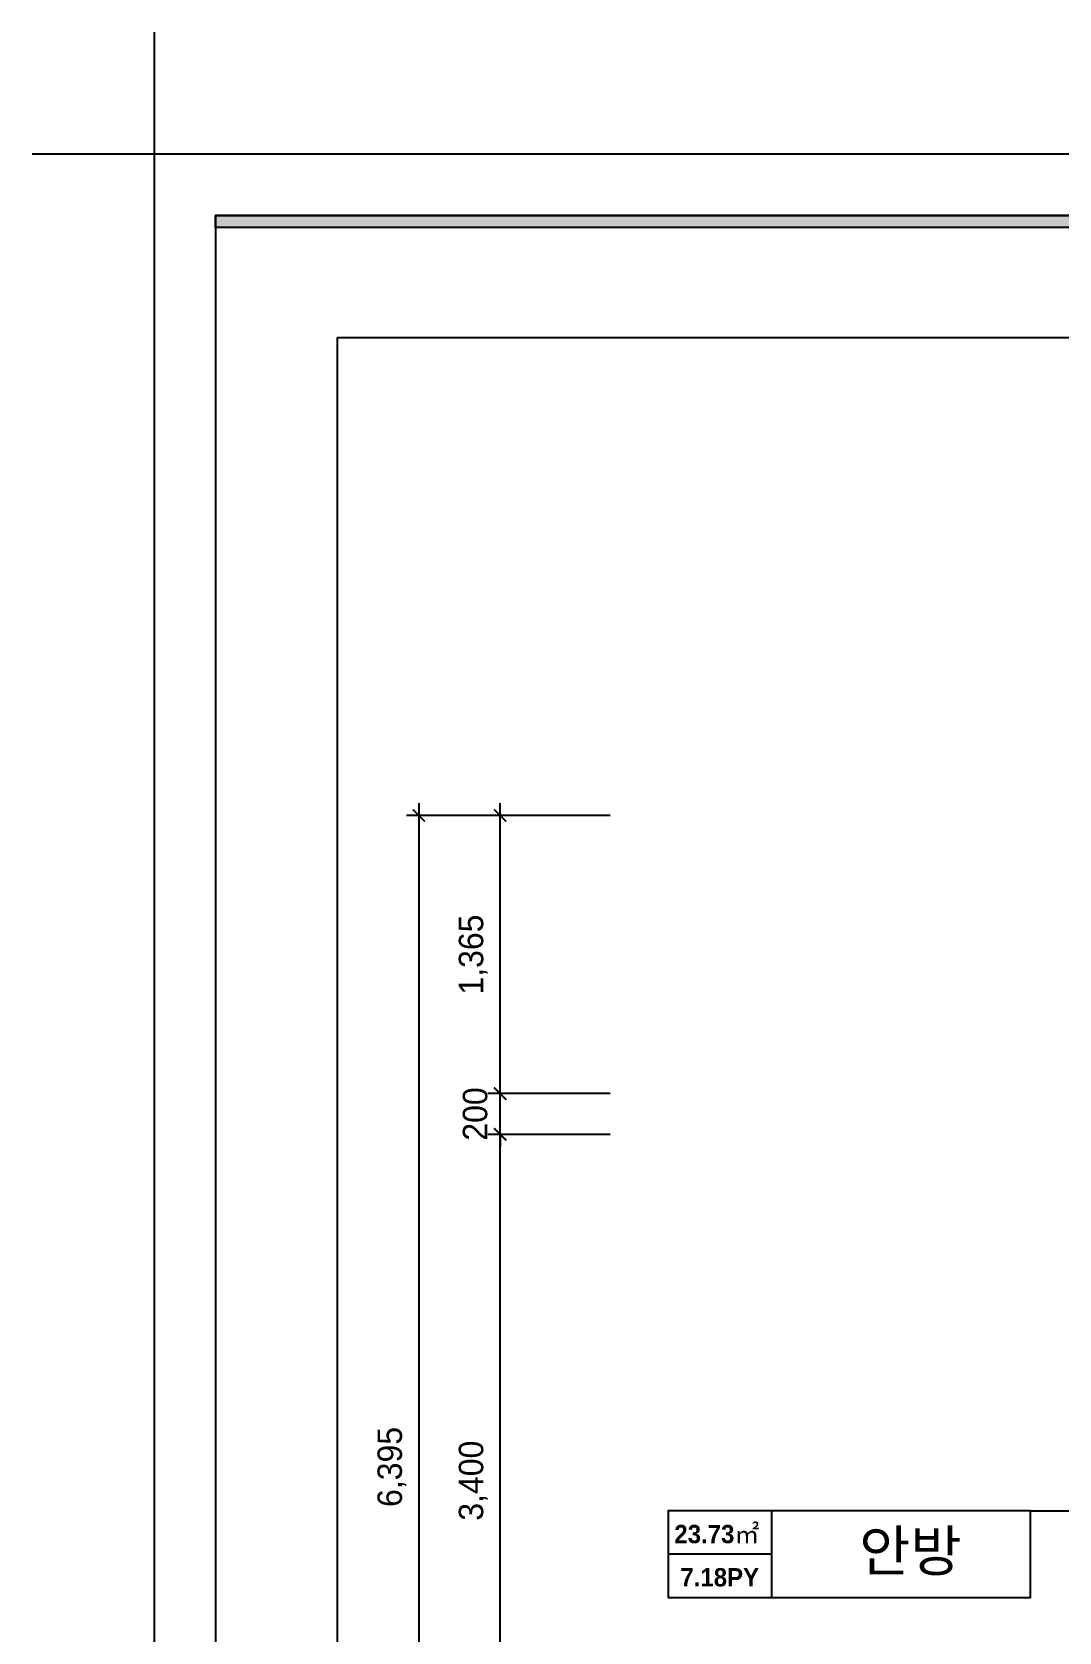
# Model space of a CAD drawing. Header units: inches. Extents: x 3778 to 56227, y -16914 to 35091.
# Drawn here: x 3778 to 8819, y 14362 to 22215 of the extents above; entities that cross this region are included whole.
import ezdxf
from ezdxf.enums import TextEntityAlignment as Align

# ---------------------------------------------------------------- set-up
doc = ezdxf.new("R2010")
doc.units = ezdxf.units.IN
doc.header["$LTSCALE"] = 100
doc.header["$MEASUREMENT"] = 0
doc.header["$PDSIZE"] = 700.071425
for name, color, linetype in [('0-ELC TEXT', 7, 'Continuous'), ('03-TEXT', 3, 'Continuous'), ('07-DIM WAL', 5, 'Continuous'), ('F-SYM', 7, 'Continuous'), ('FORM(YOURNAME)-11', 1, 'Continuous')]:
    doc.layers.add(name, color=color, linetype=linetype)
doc.styles.add('HY 울릉도 L', font='')
doc.styles.add('YOURNAME', font='HY울릉도M.TTF')
doc.styles.add('넥슨고딕', font='NEXONLv1GothicBold.ttf')
doc.styles.add('코레일둥고', font='Korail_Round_Gothic_Medium.ttf')
doc.styles.get('HY 울릉도 L').set_extended_font_data('HY울릉도L')
doc.dimstyles.new('60', dxfattribs={"dimscale": 60, "dimtxt": 2, "dimasz": 1, "dimexe": 1, "dimexo": 1, "dimgap": 1, "dimtad": 1, "dimdec": 0, "dimrnd": 0.05, "dimdsep": 46, "dimlunit": 6, "dimtxsty": 'HY 울릉도 L', "dimblk": 'ARCHTICK', "dimcen": 2.5, "dimdle": 1, "dimclrd": 133, "dimclre": 133, "dimclrt": 30, "dimadec": 0, "dimazin": 0, "dimtfac": 1, "dimtdec": 0, "dimtix": 1, "dimtmove": 2, "dimatfit": 3, "dimldrblk": 'ARCHTICK', "dimfxl": 0, "dimlwd": -1, "dimlwe": -1, "dimarcsym": 0})

# ---------------------------------------------------------------- blocks, each defined once
blk = doc.blocks.new('FORM-PLAN')
at = {"layer": 'FORM(YOURNAME)-11'}
h = blk.add_hatch(color=256, dxfattribs=at)
h.dxf.hatch_style = 1
h.paths.add_polyline_path([(-71444, 55115), (10556, 55115), (10556, 54915), (-71444, 54915)])
h.paths.add_polyline_path([(-71444, -2085), (10556, -2085), (10556, -2285), (-71444, -2285)])
at = {"layer": 'Defpoints', "color": 1}
blk.add_lwpolyline([(-72444, 58115), (-72444, 56115), (-74444, 56115)], dxfattribs=at)
at = {"layer": 'Defpoints', "color": 158}
for points in [[(-71444, -2285), (10556, -2285), (10556, 55115), (-71444, 55115)], [(-69444, 53115), (-64, 53115), (-64, 1215), (-69444, 1215)]]:
    blk.add_lwpolyline(points, close=True, dxfattribs=at)
at = {"layer": 'FORM(YOURNAME)-11', "color": 250}
blk.add_lwpolyline([(-72444, -3285), (11556, -3285), (11556, 56115), (-72444, 56115)], close=True, dxfattribs=at)
at = {"layer": 'FORM(YOURNAME)-11'}
blk.add_lwpolyline([(-71444, 55115), (10556, 55115), (10556, 54915), (-71444, 54915)], close=True, dxfattribs=at)
at = {"layer": 'FORM(YOURNAME)-11', "color": 3, "style": 'YOURNAME'}
for tag, height, p in [('1', 450, (9905, 18188)), ('2', 450, (9905, 17544)), ('3', 450, (9905, 16257)), ('4', 450, (9905, 14326)), ('5', 515, (9905, 12009)), ('6', 515, (9905, 9757)), ('7', 515, (9905, 7504)), ('8', 515, (9905, 5252)), ('9', 515, (9905, 2999)), ('10', 515, (5655, 811)), ('11', 515, (9905, 747)), ('12', 515, (5655, -1441)), ('13', 515, (9905, -1441))]:
    blk.add_attdef(tag, text='', height=height, dxfattribs=at).set_placement(p, align=Align.MIDDLE_RIGHT)
blk = doc.blocks.new('*U629')
at = {"layer": 'F-SYM', "xscale": 0.3, "yscale": 0.3, "zscale": 0.3}
blk.add_blockref('FORM-PLAN', (26111.1, 4780.9), dxfattribs=at)
blk = doc.blocks.new('_ArchTick')
at = {"color": 0, "linetype": 'ByBlock', "const_width": 0.15}
blk.add_lwpolyline([(-0.5, -0.5), (0.5, 0.5)], dxfattribs=at)
blk = doc.blocks.new('*D127')
at = {"layer": '07-DIM WAL', "color": 133}
for p, q in [((5676.8, 18429.4), (5676.8, 11914.4)), ((6615.8, 18369.4), (5616.8, 18369.4)), ((6615.8, 11974.4), (5616.8, 11974.4))]:
    blk.add_line(p, q, dxfattribs=at)
at = {"layer": 'Defpoints', "color": 0}
for p in [(6675.8, 18369.4), (5676.8, 11974.4), (6675.8, 11974.4)]:
    blk.add_point(p, dxfattribs=at)
at = {"layer": '07-DIM WAL', "color": 133, "xscale": 60, "yscale": 60, "zscale": 60}
for p, rotation in [((5676.8, 18369.4), 90), ((5676.8, 11974.4), 270)]:
    blk.add_blockref('_ArchTick', p, dxfattribs=dict(at, rotation=rotation))
at = {"layer": '07-DIM WAL', "color": 30, "insert": (5544.8, 15171.9), "char_height": 120, "attachment_point": 5, "rotation": 90, "style": 'HY 울릉도 L'}
blk.add_mtext('6,395', dxfattribs=at)
blk = doc.blocks.new('*D129')
at = {"layer": '07-DIM WAL', "color": 133}
for p, q in [((6075.8, 13344.4), (6075.8, 16864.4)), ((6615.8, 16804.4), (6015.8, 16804.4)), ((6615.8, 13404.4), (6015.8, 13404.4))]:
    blk.add_line(p, q, dxfattribs=at)
at = {"layer": 'Defpoints', "color": 0}
for p in [(6075.8, 16804.4), (6675.8, 16804.4), (6675.8, 13404.4)]:
    blk.add_point(p, dxfattribs=at)
at = {"layer": '07-DIM WAL', "color": 133, "xscale": 60, "yscale": 60, "zscale": 60}
for p, rotation in [((6075.8, 16804.4), 90), ((6075.8, 13404.4), 270)]:
    blk.add_blockref('_ArchTick', p, dxfattribs=dict(at, rotation=rotation))
at = {"layer": '07-DIM WAL', "color": 30, "insert": (5943.8, 15104.4), "char_height": 120, "attachment_point": 5, "rotation": 90, "style": 'HY 울릉도 L'}
blk.add_mtext('3,400', dxfattribs=at)
blk = doc.blocks.new('*D130')
at = {"layer": '07-DIM WAL', "color": 133}
for p, q in [((6075.8, 17004.4), (6075.8, 17064.4)), ((6615.8, 17004.4), (6015.8, 17004.4)), ((6075.8, 16804.4), (6075.8, 17004.4)), ((6615.8, 16804.4), (6015.8, 16804.4)), ((6075.8, 16804.4), (6075.8, 16744.4))]:
    blk.add_line(p, q, dxfattribs=at)
at = {"layer": 'Defpoints', "color": 0}
for p in [(6075.8, 17004.4), (6675.8, 17004.4), (6675.8, 16804.4)]:
    blk.add_point(p, dxfattribs=at)
at = {"layer": '07-DIM WAL', "color": 133, "xscale": 60, "yscale": 60, "zscale": 60}
for p, rotation in [((6075.8, 17004.4), 270), ((6075.8, 16804.4), 90)]:
    blk.add_blockref('_ArchTick', p, dxfattribs=dict(at, rotation=rotation))
at = {"layer": '07-DIM WAL', "color": 30, "insert": (5953.3, 16904.4), "char_height": 120, "attachment_point": 5, "rotation": 90, "style": 'HY 울릉도 L'}
blk.add_mtext('200', dxfattribs=at)
blk = doc.blocks.new('*D131')
at = {"layer": '07-DIM WAL', "color": 133}
for p, q in [((6075.8, 16944.4), (6075.8, 18429.4)), ((6615.8, 18369.4), (6015.8, 18369.4)), ((6615.8, 17004.4), (6015.8, 17004.4))]:
    blk.add_line(p, q, dxfattribs=at)
at = {"layer": 'Defpoints', "color": 0}
for p in [(6075.8, 18369.4), (6675.8, 18369.4), (6675.8, 17004.4)]:
    blk.add_point(p, dxfattribs=at)
at = {"layer": '07-DIM WAL', "color": 133, "xscale": 60, "yscale": 60, "zscale": 60}
for p, rotation in [((6075.8, 18369.4), 90), ((6075.8, 17004.4), 270)]:
    blk.add_blockref('_ArchTick', p, dxfattribs=dict(at, rotation=rotation))
at = {"layer": '07-DIM WAL', "color": 30, "insert": (5943.8, 17686.9), "char_height": 120, "attachment_point": 5, "rotation": 90, "style": 'HY 울릉도 L'}
blk.add_mtext('1,365', dxfattribs=at)

msp = doc.modelspace()

# ---------------------------------------------------------------- linework, layer by layer
at = {"layer": '0-ELC TEXT'}
for p, q in [((7409.8, 14531.1), (7409.8, 14955.6)), ((8678.5, 14955.6), (10615.5, 14955.6)), ((7409.8, 14743.4), (6900.2, 14743.4))]:
    msp.add_line(p, q, dxfattribs=at)
msp.add_lwpolyline([(8678.5, 14955.6), (6900.2, 14955.6), (6900.2, 14531.1), (8678.5, 14531.1)], close=True, dxfattribs=at)

# ---------------------------------------------------------------- block references
at = {"layer": '07-DIM WAL'}
msp.add_blockref('*U629', (0, 0), dxfattribs=at)

# ---------------------------------------------------------------- texts
at = {"layer": '03-TEXT'}
for s, height, style, p in [('23.73㎡', 90, '넥슨고딕', (7139.5, 14797.5)), ('안방', 200, '코레일둥고', (8089.2, 14660.1)), ('7.18PY', 90, '넥슨고딕', (7153.5, 14585.2))]:
    msp.add_text(s, height=height, dxfattribs=dict(at, style=style)).set_placement(p, align=Align.CENTER)

# ---------------------------------------------------------------- dimensions: what is measured, and where the dimension line sits
at = {"layer": '07-DIM WAL'}
for base, p1, p2, picture, middle in [((5676.8, 11974.4), (6675.8, 18369.4), (6675.8, 11974.4), '*D127', (5544.8, 15171.9)), ((6075.8, 18369.4), (6675.8, 17004.4), (6675.8, 18369.4), '*D131', (5943.8, 17686.9)), ((6075.8, 17004.4), (6675.8, 16804.4), (6675.8, 17004.4), '*D130', (5953.3, 16904.4)), ((6075.8, 16804.4), (6675.8, 13404.4), (6675.8, 16804.4), '*D129', (5943.8, 15104.4))]:
    dim = msp.add_linear_dim(base=base, p1=p1, p2=p2, angle=90, dimstyle='60', dxfattribs=at)
    dim.commit()
    dim.dimension.update_dxf_attribs({"geometry": picture, "text_midpoint": middle})

doc.saveas('drawing.dxf')
